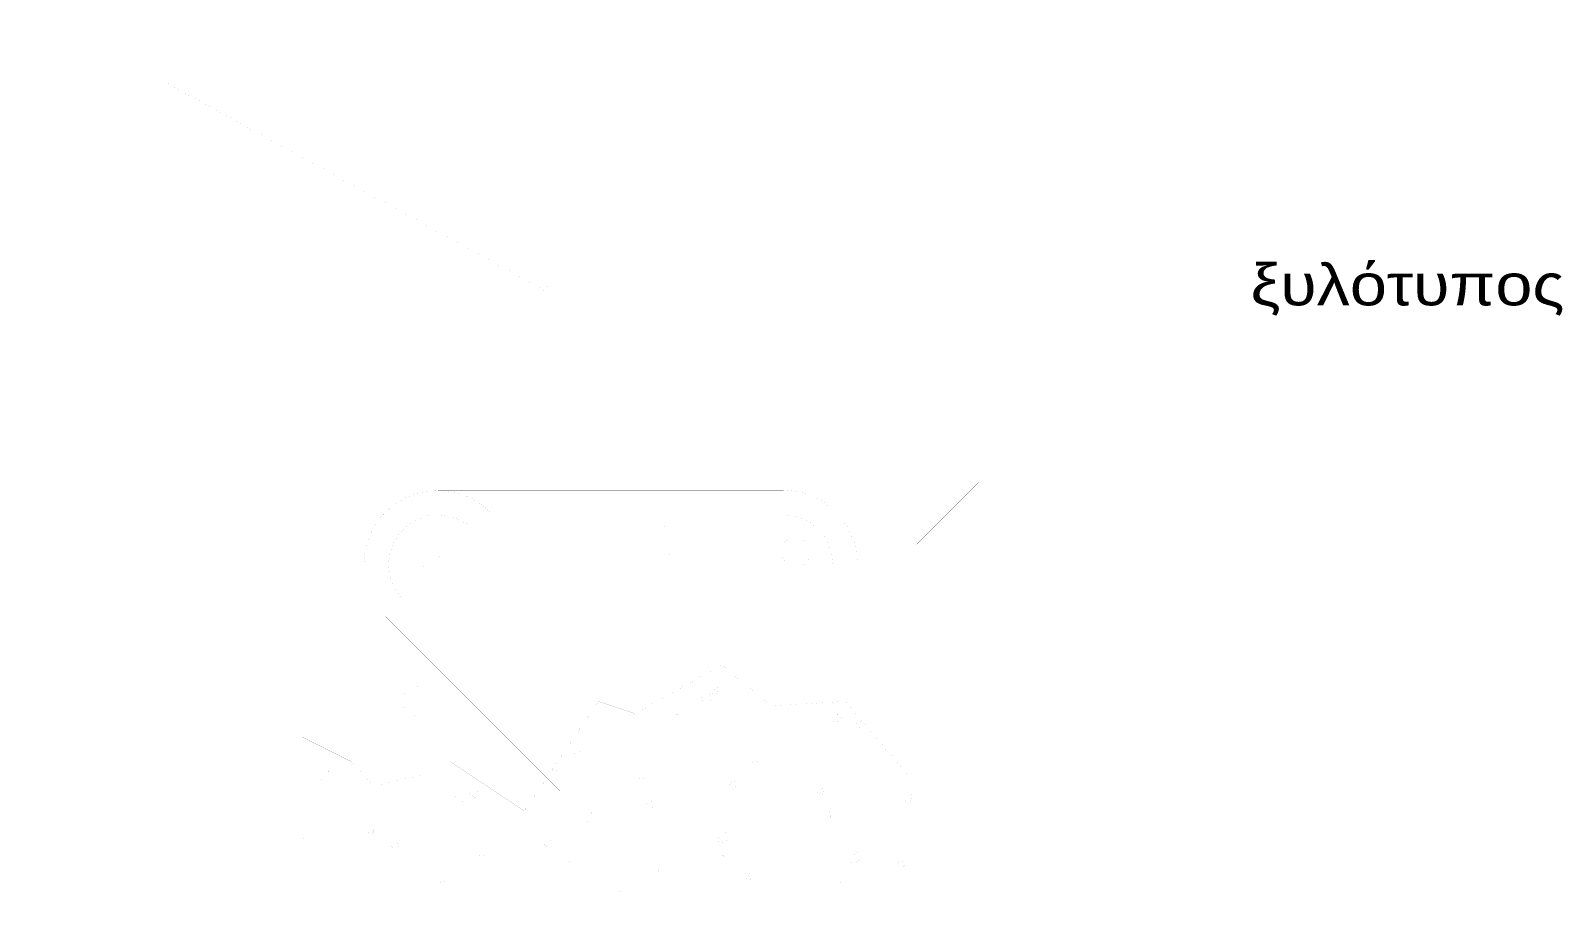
# Model space of a CAD drawing. Header units: millimetres. Extents: x -2171 to 1563, y -1758 to -1505.
# Drawn here: x 1349.475 to 1354.129, y -1601.996 to -1599.36 of the extents above; entities that cross this region are included whole.
import ezdxf

# ---------------------------------------------------------------- set-up
doc = ezdxf.new("R2010")
doc.units = ezdxf.units.MM
doc.layers.add('Tablet', color=7, linetype='Continuous', true_color=0x0180ff)
doc.styles.add('S2Arl419_b_1151_161', font='arial.ttf', dxfattribs={"width": 1.15091, "height": 0.041893})

msp = doc.modelspace()

# ---------------------------------------------------------------- linework, layer by layer
at = {"layer": 'Tablet', "color": 7}
for points in [[(1350.8247, -1600.756, 0.00006, 0.00006, 0), (1350.8247, -1599.5527, 0.00006, 0.00006, 0), (1350.8997, -1599.5527, 0.00006, 0.00006, 0), (1350.8997, -1599.4027, 0.00006, 0.00006, 0), (1350.8622, -1599.4027, 0.00006, 0.00006, 0), (1350.8622, -1599.2527, 0.00006, 0.00006, 0), (1350.9747, -1598.8027, 0.00006, 0.00006, 0), (1351.0497, -1598.8027, 0.00006, 0.00006, 0), (1351.1247, -1598.8027, 0.00006, 0.00006, 0), (1351.2372, -1599.2527, 0.00006, 0.00006, 0), (1351.2372, -1599.4027, 0.00006, 0.00006, 0), (1351.1997, -1599.4027, 0.00006, 0.00006, 0), (1351.1997, -1599.5527, 0.00006, 0.00006, 0), (1351.2747, -1599.5527, 0.00006, 0.00006, 0), (1351.2747, -1600.756, 0.00006, 0.00006, 0)], [(1350.8997, -1599.4027, 0.00006, 0.00006, 0), (1350.8997, -1599.2527, 0.00006, 0.00006, 0)], [(1351.1997, -1599.4027, 0.00006, 0.00006, 0), (1350.8997, -1599.4027, 0.00006, 0.00006, 0)], [(1350.913, -1599.5527, 0.00006, 0.00006, 0), (1350.913, -1599.4027, 0.00006, 0.00006, 0)], [(1350.9372, -1599.5527, 0.00006, 0.00006, 0), (1350.9372, -1599.4027, 0.00006, 0.00006, 0)], [(1350.9718, -1599.5527, 0.00006, 0.00006, 0), (1350.9718, -1599.4027, 0.00006, 0.00006, 0)], [(1351.0283, -1599.5527, 0.00006, 0.00006, 0), (1351.0283, -1599.4027, 0.00006, 0.00006, 0)], [(1351.1622, -1599.5527, 0.00006, 0.00006, 0), (1351.1622, -1599.4027, 0.00006, 0.00006, 0)], [(1351.1853, -1599.5527, 0.00006, 0.00006, 0), (1351.1853, -1599.4027, 0.00006, 0.00006, 0)], [(1350.8524, -1600.7527, 0.00006, 0.00006, 0), (1350.8524, -1599.5527, 0.00006, 0.00006, 0)], [(1350.8997, -1599.5527, 0.00006, 0.00006, 0), (1350.8997, -1600.7527, 0.00006, 0.00006, 0)], [(1351.1997, -1599.5527, 0.00006, 0.00006, 0), (1350.8997, -1599.5527, 0.00006, 0.00006, 0)], [(1351.2317, -1599.5527, 0.00006, 0.00006, 0), (1351.2317, -1600.7527, 0.00006, 0.00006, 0)], [(1350.5622, -1603.906, 0.00006, 0.00006, 0), (1350.5622, -1600.981, 0.00006, 0.00006, 0), (1350.5651, -1600.9517, 0.00006, 0.00006, 0), (1350.5736, -1600.9236, 0.00006, 0.00006, 0), (1350.5875, -1600.8977, 0.00006, 0.00006, 0), (1350.6061, -1600.8749, 0.00006, 0.00006, 0), (1350.6288, -1600.8563, 0.00006, 0.00006, 0), (1350.6548, -1600.8424, 0.00006, 0.00006, 0), (1350.6829, -1600.8339, 0.00006, 0.00006, 0), (1350.7122, -1600.831, 0.00006, 0.00006, 0), (1350.7414, -1600.8339, 0.00006, 0.00006, 0), (1350.7696, -1600.8424, 0.00006, 0.00006, 0), (1350.7955, -1600.8563, 0.00006, 0.00006, 0), (1350.8183, -1600.8749, 0.00006, 0.00006, 0), (1351.3486, -1601.4053, 0.00006, 0.00006, 0), (1351.4016, -1601.3522, 0.00006, 0.00006, 0), (1350.8713, -1600.8219, 0.00006, 0.00006, 0), (1350.84, -1600.7958, 0.00006, 0.00006, 0), (1350.8045, -1600.7758, 0.00006, 0.00006, 0), (1350.766, -1600.7625, 0.00006, 0.00006, 0), (1350.7258, -1600.7564, 0.00006, 0.00006, 0), (1350.6851, -1600.7576, 0.00006, 0.00006, 0), (1350.6452, -1600.7662, 0.00006, 0.00006, 0), (1350.6076, -1600.7818, 0.00006, 0.00006, 0), (1350.5734, -1600.8039, 0.00006, 0.00006, 0), (1350.5438, -1600.8318, 0.00006, 0.00006, 0), (1350.5196, -1600.8646, 0.00006, 0.00006, 0), (1350.5018, -1600.9012, 0.00006, 0.00006, 0), (1350.4909, -1600.9404, 0.00006, 0.00006, 0), (1350.4872, -1600.981, 0.00006, 0.00006, 0), (1350.4872, -1603.906, 0.00006, 0.00006, 0)], [(1351.9872, -1603.906, 0.00006, 0.00006, 0), (1351.9872, -1600.981, 0.00006, 0.00006, 0), (1351.9838, -1600.9419, 0.00006, 0.00006, 0), (1351.9736, -1600.904, 0.00006, 0.00006, 0), (1351.957, -1600.8685, 0.00006, 0.00006, 0), (1351.9345, -1600.8364, 0.00006, 0.00006, 0), (1351.9068, -1600.8086, 0.00006, 0.00006, 0), (1351.8747, -1600.7861, 0.00006, 0.00006, 0), (1351.8391, -1600.7696, 0.00006, 0.00006, 0), (1351.8013, -1600.7594, 0.00006, 0.00006, 0), (1351.7622, -1600.756, 0.00006, 0.00006, 0), (1350.7122, -1600.756, 0.00006, 0.00006, 0)], [(1350.8804, -1600.831, 0.00006, 0.00006, 0), (1351.7622, -1600.831, 0.00006, 0.00006, 0), (1351.7882, -1600.8333, 0.00006, 0.00006, 0), (1351.8135, -1600.84, 0.00006, 0.00006, 0), (1351.8372, -1600.8511, 0.00006, 0.00006, 0), (1351.8586, -1600.8661, 0.00006, 0.00006, 0), (1351.8771, -1600.8846, 0.00006, 0.00006, 0), (1351.8921, -1600.906, 0.00006, 0.00006, 0), (1351.9031, -1600.9297, 0.00006, 0.00006, 0), (1351.9099, -1600.9549, 0.00006, 0.00006, 0), (1351.9122, -1600.981, 0.00006, 0.00006, 0), (1351.9122, -1603.906, 0.00006, 0.00006, 0)], [(1350.8997, -1600.8503, 0.00006, 0.00006, 0), (1350.8997, -1600.831, 0.00006, 0.00006, 0)], [(1351.2317, -1600.831, 0.00006, 0.00006, 0), (1351.2317, -1601.1823, 0.00006, 0.00006, 0)], [(1350.8247, -1602.7177, 0.00006, 0.00006, 0), (1350.8247, -1601.4084, 0.00006, 0.00006, 0), (1351.0834, -1601.6672, 0.00006, 0.00006, 0), (1351.1364, -1601.6141, 0.00006, 0.00006, 0), (1350.8247, -1601.3024, 0.00006, 0.00006, 0), (1350.8247, -1600.8781, 0.00006, 0.00006, 0), (1351.2747, -1601.3281, 0.00006, 0.00006, 0), (1351.2747, -1602.7177, 0.00006, 0.00006, 0)], [(1350.8247, -1601.3056, 0.00006, 0.00006, 0), (1350.8247, -1600.8814, 0.00006, 0.00006, 0)], [(1350.8524, -1601.3334, 0.00006, 0.00006, 0), (1350.8524, -1600.9091, 0.00006, 0.00006, 0)], [(1350.5531, -1601.1401, 0.00006, 0.00006, 0), (1351.0834, -1601.6704, 0.00006, 0.00006, 0), (1351.1364, -1601.6174, 0.00006, 0.00006, 0), (1350.6061, -1601.0871, 0.00006, 0.00006, 0), (1350.5908, -1601.0692, 0.00006, 0.00006, 0), (1350.5785, -1601.0491, 0.00006, 0.00006, 0), (1350.5695, -1601.0273, 0.00006, 0.00006, 0), (1350.564, -1601.0045, 0.00006, 0.00006, 0), (1350.5622, -1600.981, 0.00006, 0.00006, 0), (1350.5622, -1601.1492, 0.00006, 0.00006, 0)], [(1350.8997, -1601.3774, 0.00006, 0.00006, 0), (1350.8997, -1600.9531, 0.00006, 0.00006, 0)], [(1351.2317, -1601.2851, 0.00006, 0.00006, 0), (1351.2317, -1602.6089, 0.00006, 0.00006, 0)], [(1351.0497, -1602.9, 0.00006, 0.00006, 0), (1351.0347, -1602.9, 0.00006, 0.00006, 0), (1351.003, -1602.8972, 0.00006, 0.00006, 0), (1350.9724, -1602.889, 0.00006, 0.00006, 0), (1350.9436, -1602.8756, 0.00006, 0.00006, 0), (1350.9175, -1602.8573, 0.00006, 0.00006, 0), (1350.8951, -1602.8349, 0.00006, 0.00006, 0), (1350.8769, -1602.8089, 0.00006, 0.00006, 0), (1350.8634, -1602.7801, 0.00006, 0.00006, 0), (1350.8552, -1602.7494, 0.00006, 0.00006, 0), (1350.8524, -1602.7177, 0.00006, 0.00006, 0), (1350.8524, -1601.4362, 0.00006, 0.00006, 0)], [(1351.0497, -1602.8527, 0.00006, 0.00006, 0), (1351.0347, -1602.8527, 0.00006, 0.00006, 0), (1351.0083, -1602.8501, 0.00006, 0.00006, 0), (1350.983, -1602.8425, 0.00006, 0.00006, 0), (1350.9597, -1602.83, 0.00006, 0.00006, 0), (1350.9392, -1602.8132, 0.00006, 0.00006, 0), (1350.9224, -1602.7927, 0.00006, 0.00006, 0), (1350.91, -1602.7694, 0.00006, 0.00006, 0), (1350.9023, -1602.7441, 0.00006, 0.00006, 0), (1350.8997, -1602.7177, 0.00006, 0.00006, 0), (1350.8997, -1601.4834, 0.00006, 0.00006, 0)]]:
    msp.add_lwpolyline(points, format="xyseb", dxfattribs=at)
at = {"layer": 'Tablet', "color": 86}
for points in [[(1351.0497, -1600.156, 0.000045, 0.000045, 0), (1349.8872, -1599.5185, 0.000045, 0.000045, 0), (1349.4747, -1599.5185, 0.000045, 0.000045, 0)], [(1352.2872, -1600.8685, 0.000045, 0.000045, 0), (1352.7372, -1600.1185, 0.000045, 0.000045, 0), (1353.1122, -1600.1185, 0.000045, 0.000045, 0)]]:
    msp.add_lwpolyline(points, format="xyseb", dxfattribs=at)
for points in [[(1351.0309, -1600.156, 0.00000375, 0.00000375, 0), (1351.0313, -1600.1523, 0.00000375, 0.00000375, 0), (1351.0324, -1600.1488, 0.00000375, 0.00000375, 0), (1351.0393, -1600.1404, 0.00000375, 0.00000375, 0), (1351.0425, -1600.1387, 0.00000375, 0.00000375, 0), (1351.046, -1600.1376, 0.00000375, 0.00000375, 0), (1351.0497, -1600.1372, 0.00000375, 0.00000375, 0), (1351.0533, -1600.1376, 0.00000375, 0.00000375, 0), (1351.0569, -1600.1387, 0.00000375, 0.00000375, 0), (1351.0653, -1600.1456, 0.00000375, 0.00000375, 0), (1351.067, -1600.1488, 0.00000375, 0.00000375, 0), (1351.0681, -1600.1523, 0.00000375, 0.00000375, 0), (1351.0684, -1600.156, 0.00000375, 0.00000375, 0), (1351.0681, -1600.1596, 0.00000375, 0.00000375, 0), (1351.067, -1600.1632, 0.00000375, 0.00000375, 0), (1351.0601, -1600.1716, 0.00000375, 0.00000375, 0), (1351.0569, -1600.1733, 0.00000375, 0.00000375, 0), (1351.0533, -1600.1744, 0.00000375, 0.00000375, 0), (1351.0497, -1600.1747, 0.00000375, 0.00000375, 0), (1351.046, -1600.1744, 0.00000375, 0.00000375, 0), (1351.0425, -1600.1733, 0.00000375, 0.00000375, 0), (1351.0341, -1600.1664, 0.00000375, 0.00000375, 0), (1351.0324, -1600.1632, 0.00000375, 0.00000375, 0), (1351.0313, -1600.1596, 0.00000375, 0.00000375, 0), (1351.0309, -1600.156, 0.00000375, 0.00000375, 0)], [(1352.2684, -1600.8685, 0.00000375, 0.00000375, 0), (1352.2688, -1600.8648, 0.00000375, 0.00000375, 0), (1352.2699, -1600.8613, 0.00000375, 0.00000375, 0), (1352.2768, -1600.8529, 0.00000375, 0.00000375, 0), (1352.28, -1600.8512, 0.00000375, 0.00000375, 0), (1352.2835, -1600.8501, 0.00000375, 0.00000375, 0), (1352.2872, -1600.8497, 0.00000375, 0.00000375, 0), (1352.2908, -1600.8501, 0.00000375, 0.00000375, 0), (1352.2944, -1600.8512, 0.00000375, 0.00000375, 0), (1352.3028, -1600.8581, 0.00000375, 0.00000375, 0), (1352.3045, -1600.8613, 0.00000375, 0.00000375, 0), (1352.3056, -1600.8648, 0.00000375, 0.00000375, 0), (1352.3059, -1600.8685, 0.00000375, 0.00000375, 0), (1352.3056, -1600.8721, 0.00000375, 0.00000375, 0), (1352.3045, -1600.8757, 0.00000375, 0.00000375, 0), (1352.2976, -1600.8841, 0.00000375, 0.00000375, 0), (1352.2944, -1600.8858, 0.00000375, 0.00000375, 0), (1352.2908, -1600.8869, 0.00000375, 0.00000375, 0), (1352.2872, -1600.8872, 0.00000375, 0.00000375, 0), (1352.2835, -1600.8869, 0.00000375, 0.00000375, 0), (1352.28, -1600.8858, 0.00000375, 0.00000375, 0), (1352.2716, -1600.8789, 0.00000375, 0.00000375, 0), (1352.2699, -1600.8757, 0.00000375, 0.00000375, 0), (1352.2688, -1600.8721, 0.00000375, 0.00000375, 0), (1352.2684, -1600.8685, 0.00000375, 0.00000375, 0)]]:
    msp.add_lwpolyline(points, format="xyseb", close=True, dxfattribs=at)
at = {"layer": 'Tablet', "color": 9}
for points in [[(1350.1323, -1600.5685, 0.000045, 0.000045, 0), (1350.1047, -1600.5961, 0.000045, 0.000045, 0)], [(1350.2649, -1600.5685, 0.000045, 0.000045, 0), (1350.1047, -1600.7287, 0.000045, 0.000045, 0)], [(1352.2536, -1600.5685, 0.000045, 0.000045, 0), (1352.1672, -1600.6549, 0.000045, 0.000045, 0)], [(1352.3547, -1600.6, 0.000045, 0.000045, 0), (1352.1672, -1600.7875, 0.000045, 0.000045, 0)], [(1350.2922, -1600.6737, 0.000045, 0.000045, 0), (1350.1047, -1600.8612, 0.000045, 0.000045, 0)], [(1352.3547, -1600.7326, 0.000045, 0.000045, 0), (1352.1672, -1600.9201, 0.000045, 0.000045, 0)], [(1350.2922, -1600.8063, 0.000045, 0.000045, 0), (1350.1047, -1600.9938, 0.000045, 0.000045, 0)], [(1352.3547, -1600.8652, 0.000045, 0.000045, 0), (1352.1672, -1601.0527, 0.000045, 0.000045, 0)], [(1350.2922, -1600.9389, 0.000045, 0.000045, 0), (1350.1047, -1601.1264, 0.000045, 0.000045, 0)], [(1352.3547, -1600.9977, 0.000045, 0.000045, 0), (1352.1672, -1601.1852, 0.000045, 0.000045, 0)], [(1350.2922, -1601.0715, 0.000045, 0.000045, 0), (1350.1047, -1601.259, 0.000045, 0.000045, 0)], [(1352.3547, -1601.1303, 0.000045, 0.000045, 0), (1352.1672, -1601.3178, 0.000045, 0.000045, 0)], [(1350.2922, -1601.2041, 0.000045, 0.000045, 0), (1350.1047, -1601.3916, 0.000045, 0.000045, 0)], [(1352.3547, -1601.2629, 0.000045, 0.000045, 0), (1352.1672, -1601.4504, 0.000045, 0.000045, 0)], [(1350.2922, -1601.3367, 0.000045, 0.000045, 0), (1350.1047, -1601.5242, 0.000045, 0.000045, 0)], [(1352.3547, -1601.3955, 0.000045, 0.000045, 0), (1352.1672, -1601.583, 0.000045, 0.000045, 0)], [(1350.2922, -1601.4692, 0.000045, 0.000045, 0), (1350.1047, -1601.6567, 0.000045, 0.000045, 0)], [(1352.3547, -1601.5281, 0.000045, 0.000045, 0), (1352.1672, -1601.7156, 0.000045, 0.000045, 0)], [(1350.2922, -1601.6018, 0.000045, 0.000045, 0), (1350.1047, -1601.7893, 0.000045, 0.000045, 0)], [(1352.3547, -1601.6606, 0.000045, 0.000045, 0), (1352.1672, -1601.8481, 0.000045, 0.000045, 0)], [(1350.2922, -1601.7344, 0.000045, 0.000045, 0), (1350.1047, -1601.9219, 0.000045, 0.000045, 0)], [(1352.3547, -1601.7932, 0.000045, 0.000045, 0), (1352.1672, -1601.9807, 0.000045, 0.000045, 0)], [(1350.2922, -1601.867, 0.000045, 0.000045, 0), (1350.1047, -1602.0545, 0.000045, 0.000045, 0)], [(1352.3547, -1601.9258, 0.000045, 0.000045, 0), (1352.1672, -1602.1133, 0.000045, 0.000045, 0)]]:
    msp.add_lwpolyline(points, format="xyseb", dxfattribs=at)
at = {"layer": 'Tablet', "color": 1}
for points in [[(1350.1122, -1604.3185, 0.00006, 0.00006, 0), (1350.1122, -1600.5685, 0.00006, 0.00006, 0), (1350.2997, -1600.5685, 0.00006, 0.00006, 0), (1350.2997, -1604.3185, 0.00006, 0.00006, 0)], [(1352.1747, -1604.3185, 0.00006, 0.00006, 0), (1352.1747, -1600.5685, 0.00006, 0.00006, 0), (1352.3622, -1600.5685, 0.00006, 0.00006, 0), (1352.3622, -1604.3185, 0.00006, 0.00006, 0)]]:
    msp.add_lwpolyline(points, format="xyseb", close=True, dxfattribs=at)
for points in [[(1350.8247, -1600.5685, 0.00006, 0.00006, 0), (1350.2997, -1600.5685, 0.00006, 0.00006, 0)], [(1352.1747, -1600.5685, 0.00006, 0.00006, 0), (1351.2747, -1600.5685, 0.00006, 0.00006, 0)]]:
    msp.add_lwpolyline(points, format="xyseb", dxfattribs=at)
at = {"layer": 'Tablet', "color": 7}
for points in [[(1350.8804, -1600.8277, 0.00006, 0.00006, 0), (1351.2747, -1600.8277, 0.00006, 0.00006, 0), (1351.2747, -1601.222, 0.00006, 0.00006, 0)], [(1350.6297, -1600.9435, 0.000009, 0.000009, 0), (1350.6305, -1600.9347, 0.000009, 0.000009, 0), (1350.6331, -1600.9263, 0.000009, 0.000009, 0), (1350.6373, -1600.9185, 0.000009, 0.000009, 0), (1350.6429, -1600.9117, 0.000009, 0.000009, 0), (1350.6497, -1600.9061, 0.000009, 0.000009, 0), (1350.6575, -1600.9019, 0.000009, 0.000009, 0), (1350.6659, -1600.8994, 0.000009, 0.000009, 0), (1350.6747, -1600.8985, 0.000009, 0.000009, 0), (1350.6835, -1600.8994, 0.000009, 0.000009, 0), (1350.6919, -1600.9019, 0.000009, 0.000009, 0), (1350.6997, -1600.9061, 0.000009, 0.000009, 0), (1350.7065, -1600.9117, 0.000009, 0.000009, 0), (1350.7121, -1600.9185, 0.000009, 0.000009, 0), (1350.7163, -1600.9263, 0.000009, 0.000009, 0), (1350.7188, -1600.9347, 0.000009, 0.000009, 0), (1350.7197, -1600.9435, 0.000009, 0.000009, 0), (1350.7188, -1600.9523, 0.000009, 0.000009, 0), (1350.7163, -1600.9607, 0.000009, 0.000009, 0), (1350.7121, -1600.9685, 0.000009, 0.000009, 0), (1350.7065, -1600.9753, 0.000009, 0.000009, 0), (1350.6997, -1600.9809, 0.000009, 0.000009, 0), (1350.6919, -1600.9851, 0.000009, 0.000009, 0), (1350.6835, -1600.9876, 0.000009, 0.000009, 0), (1350.6747, -1600.9885, 0.000009, 0.000009, 0), (1350.6659, -1600.9876, 0.000009, 0.000009, 0), (1350.6575, -1600.9851, 0.000009, 0.000009, 0), (1350.6497, -1600.9809, 0.000009, 0.000009, 0), (1350.6429, -1600.9753, 0.000009, 0.000009, 0), (1350.6373, -1600.9685, 0.000009, 0.000009, 0), (1350.6331, -1600.9607, 0.000009, 0.000009, 0), (1350.6305, -1600.9523, 0.000009, 0.000009, 0), (1350.6297, -1600.9435, 0.000009, 0.000009, 0)], [(1351.374, -1600.9078, 0.000009, 0.000009, 0), (1351.3748, -1600.8991, 0.000009, 0.000009, 0), (1351.3774, -1600.8906, 0.000009, 0.000009, 0), (1351.3816, -1600.8828, 0.000009, 0.000009, 0), (1351.3872, -1600.876, 0.000009, 0.000009, 0), (1351.394, -1600.8704, 0.000009, 0.000009, 0), (1351.4018, -1600.8663, 0.000009, 0.000009, 0), (1351.4102, -1600.8637, 0.000009, 0.000009, 0), (1351.419, -1600.8628, 0.000009, 0.000009, 0), (1351.4278, -1600.8637, 0.000009, 0.000009, 0), (1351.4362, -1600.8663, 0.000009, 0.000009, 0), (1351.444, -1600.8704, 0.000009, 0.000009, 0), (1351.4508, -1600.876, 0.000009, 0.000009, 0), (1351.4564, -1600.8828, 0.000009, 0.000009, 0), (1351.4606, -1600.8906, 0.000009, 0.000009, 0), (1351.4631, -1600.8991, 0.000009, 0.000009, 0), (1351.464, -1600.9078, 0.000009, 0.000009, 0), (1351.4631, -1600.9166, 0.000009, 0.000009, 0), (1351.4606, -1600.9251, 0.000009, 0.000009, 0), (1351.4564, -1600.9328, 0.000009, 0.000009, 0), (1351.4508, -1600.9397, 0.000009, 0.000009, 0), (1351.444, -1600.9453, 0.000009, 0.000009, 0), (1351.4362, -1600.9494, 0.000009, 0.000009, 0), (1351.4278, -1600.952, 0.000009, 0.000009, 0), (1351.419, -1600.9528, 0.000009, 0.000009, 0), (1351.4102, -1600.952, 0.000009, 0.000009, 0), (1351.4018, -1600.9494, 0.000009, 0.000009, 0), (1351.394, -1600.9453, 0.000009, 0.000009, 0), (1351.3872, -1600.9397, 0.000009, 0.000009, 0), (1351.3816, -1600.9328, 0.000009, 0.000009, 0), (1351.3774, -1600.9251, 0.000009, 0.000009, 0), (1351.3748, -1600.9166, 0.000009, 0.000009, 0), (1351.374, -1600.9078, 0.000009, 0.000009, 0)], [(1351.7547, -1600.9435, 0.000009, 0.000009, 0), (1351.7555, -1600.9347, 0.000009, 0.000009, 0), (1351.7581, -1600.9263, 0.000009, 0.000009, 0), (1351.7623, -1600.9185, 0.000009, 0.000009, 0), (1351.7679, -1600.9117, 0.000009, 0.000009, 0), (1351.7747, -1600.9061, 0.000009, 0.000009, 0), (1351.7825, -1600.9019, 0.000009, 0.000009, 0), (1351.7909, -1600.8994, 0.000009, 0.000009, 0), (1351.7997, -1600.8985, 0.000009, 0.000009, 0), (1351.8085, -1600.8994, 0.000009, 0.000009, 0), (1351.8169, -1600.9019, 0.000009, 0.000009, 0), (1351.8247, -1600.9061, 0.000009, 0.000009, 0), (1351.8315, -1600.9117, 0.000009, 0.000009, 0), (1351.8371, -1600.9185, 0.000009, 0.000009, 0), (1351.8413, -1600.9263, 0.000009, 0.000009, 0), (1351.8438, -1600.9347, 0.000009, 0.000009, 0), (1351.8447, -1600.9435, 0.000009, 0.000009, 0), (1351.8438, -1600.9523, 0.000009, 0.000009, 0), (1351.8413, -1600.9607, 0.000009, 0.000009, 0), (1351.8371, -1600.9685, 0.000009, 0.000009, 0), (1351.8315, -1600.9753, 0.000009, 0.000009, 0), (1351.8247, -1600.9809, 0.000009, 0.000009, 0), (1351.8169, -1600.9851, 0.000009, 0.000009, 0), (1351.8085, -1600.9876, 0.000009, 0.000009, 0), (1351.7997, -1600.9885, 0.000009, 0.000009, 0), (1351.7909, -1600.9876, 0.000009, 0.000009, 0), (1351.7825, -1600.9851, 0.000009, 0.000009, 0), (1351.7747, -1600.9809, 0.000009, 0.000009, 0), (1351.7679, -1600.9753, 0.000009, 0.000009, 0), (1351.7623, -1600.9685, 0.000009, 0.000009, 0), (1351.7581, -1600.9607, 0.000009, 0.000009, 0), (1351.7555, -1600.9523, 0.000009, 0.000009, 0), (1351.7547, -1600.9435, 0.000009, 0.000009, 0)], [(1350.6047, -1601.3975, 0.000009, 0.000009, 0), (1350.6056, -1601.3888, 0.000009, 0.000009, 0), (1350.6082, -1601.3803, 0.000009, 0.000009, 0), (1350.6123, -1601.3725, 0.000009, 0.000009, 0), (1350.6179, -1601.3657, 0.000009, 0.000009, 0), (1350.6247, -1601.3601, 0.000009, 0.000009, 0), (1350.6325, -1601.356, 0.000009, 0.000009, 0), (1350.641, -1601.3534, 0.000009, 0.000009, 0), (1350.6497, -1601.3525, 0.000009, 0.000009, 0), (1350.6585, -1601.3534, 0.000009, 0.000009, 0), (1350.667, -1601.356, 0.000009, 0.000009, 0), (1350.6747, -1601.3601, 0.000009, 0.000009, 0), (1350.6816, -1601.3657, 0.000009, 0.000009, 0), (1350.6872, -1601.3725, 0.000009, 0.000009, 0), (1350.6913, -1601.3803, 0.000009, 0.000009, 0), (1350.6939, -1601.3888, 0.000009, 0.000009, 0), (1350.6947, -1601.3975, 0.000009, 0.000009, 0), (1350.6939, -1601.4063, 0.000009, 0.000009, 0), (1350.6913, -1601.4148, 0.000009, 0.000009, 0), (1350.6872, -1601.4225, 0.000009, 0.000009, 0), (1350.6816, -1601.4294, 0.000009, 0.000009, 0), (1350.6747, -1601.435, 0.000009, 0.000009, 0), (1350.667, -1601.4391, 0.000009, 0.000009, 0), (1350.6585, -1601.4417, 0.000009, 0.000009, 0), (1350.6497, -1601.4425, 0.000009, 0.000009, 0), (1350.641, -1601.4417, 0.000009, 0.000009, 0), (1350.6325, -1601.4391, 0.000009, 0.000009, 0), (1350.6247, -1601.435, 0.000009, 0.000009, 0), (1350.6179, -1601.4294, 0.000009, 0.000009, 0), (1350.6123, -1601.4225, 0.000009, 0.000009, 0), (1350.6082, -1601.4148, 0.000009, 0.000009, 0), (1350.6056, -1601.4063, 0.000009, 0.000009, 0), (1350.6047, -1601.3975, 0.000009, 0.000009, 0)], [(1351.7769, -1601.3975, 0.000009, 0.000009, 0), (1351.7777, -1601.3888, 0.000009, 0.000009, 0), (1351.7803, -1601.3803, 0.000009, 0.000009, 0), (1351.7844, -1601.3725, 0.000009, 0.000009, 0), (1351.79, -1601.3657, 0.000009, 0.000009, 0), (1351.7969, -1601.3601, 0.000009, 0.000009, 0), (1351.8046, -1601.356, 0.000009, 0.000009, 0), (1351.8131, -1601.3534, 0.000009, 0.000009, 0), (1351.8219, -1601.3525, 0.000009, 0.000009, 0), (1351.8306, -1601.3534, 0.000009, 0.000009, 0), (1351.8391, -1601.356, 0.000009, 0.000009, 0), (1351.8469, -1601.3601, 0.000009, 0.000009, 0), (1351.8537, -1601.3657, 0.000009, 0.000009, 0), (1351.8593, -1601.3725, 0.000009, 0.000009, 0), (1351.8634, -1601.3803, 0.000009, 0.000009, 0), (1351.866, -1601.3888, 0.000009, 0.000009, 0), (1351.8669, -1601.3975, 0.000009, 0.000009, 0), (1351.866, -1601.4063, 0.000009, 0.000009, 0), (1351.8634, -1601.4148, 0.000009, 0.000009, 0), (1351.8593, -1601.4225, 0.000009, 0.000009, 0), (1351.8537, -1601.4294, 0.000009, 0.000009, 0), (1351.8469, -1601.435, 0.000009, 0.000009, 0), (1351.8391, -1601.4391, 0.000009, 0.000009, 0), (1351.8306, -1601.4417, 0.000009, 0.000009, 0), (1351.8219, -1601.4425, 0.000009, 0.000009, 0), (1351.8131, -1601.4417, 0.000009, 0.000009, 0), (1351.8046, -1601.4391, 0.000009, 0.000009, 0), (1351.7969, -1601.435, 0.000009, 0.000009, 0), (1351.79, -1601.4294, 0.000009, 0.000009, 0), (1351.7844, -1601.4225, 0.000009, 0.000009, 0), (1351.7803, -1601.4148, 0.000009, 0.000009, 0), (1351.7777, -1601.4063, 0.000009, 0.000009, 0), (1351.7769, -1601.3975, 0.000009, 0.000009, 0)]]:
    msp.add_lwpolyline(points, format="xyseb", close=True, dxfattribs=at)
at = {"layer": 'Tablet', "color": 8}
msp.add_lwpolyline([(1352.1747, -1604.3185, 0.000045, 0.000045, 0), (1352.1747, -1601.581, 0.000045, 0.000045, 0), (1352.1372, -1601.6185, 0.000045, 0.000045, 0), (1351.9497, -1601.3977, 0.000045, 0.000045, 0), (1351.7247, -1601.4121, 0.000045, 0.000045, 0), (1351.5747, -1601.2865, 0.000045, 0.000045, 0), (1351.3122, -1601.4352, 0.000045, 0.000045, 0), (1351.1997, -1601.3977, 0.000045, 0.000045, 0), (1350.9747, -1601.731, 0.000045, 0.000045, 0), (1350.7497, -1601.581, 0.000045, 0.000045, 0), (1350.6747, -1601.6185, 0.000045, 0.000045, 0), (1350.5181, -1601.656, 0.000045, 0.000045, 0), (1350.4497, -1601.581, 0.000045, 0.000045, 0), (1350.3747, -1601.5435, 0.000045, 0.000045, 0), (1350.2997, -1601.506, 0.000045, 0.000045, 0), (1350.2997, -1604.3185, 0.000045, 0.000045, 0)], format="xyseb", close=True, dxfattribs=at)
for points in [[(1351.5357, -1601.3644, 0.000045, 0.000045, 0), (1351.5065, -1601.3948, 0.000045, 0.000045, 0)], [(1351.5357, -1601.3644, 0.000045, 0.000045, 0), (1351.5399, -1601.4, 0.000045, 0.000045, 0)], [(1351.5597, -1601.3509, 0.000045, 0.000045, 0), (1351.5416, -1601.3724, 0.000045, 0.000045, 0)], [(1351.5597, -1601.3509, 0.000045, 0.000045, 0), (1351.564, -1601.3744, 0.000045, 0.000045, 0)], [(1351.5399, -1601.4, 0.000045, 0.000045, 0), (1351.5065, -1601.3948, 0.000045, 0.000045, 0)], [(1351.564, -1601.3744, 0.000045, 0.000045, 0), (1351.5416, -1601.3724, 0.000045, 0.000045, 0)], [(1351.4633, -1601.4265, 0.000045, 0.000045, 0), (1351.437, -1601.4366, 0.000045, 0.000045, 0)], [(1351.4557, -1601.4492, 0.000045, 0.000045, 0), (1351.437, -1601.4366, 0.000045, 0.000045, 0)], [(1351.4633, -1601.4265, 0.000045, 0.000045, 0), (1351.4557, -1601.4492, 0.000045, 0.000045, 0)], [(1351.936, -1601.4264, 0.000045, 0.000045, 0), (1351.9067, -1601.4569, 0.000045, 0.000045, 0)], [(1351.9401, -1601.4621, 0.000045, 0.000045, 0), (1351.9067, -1601.4569, 0.000045, 0.000045, 0)], [(1351.936, -1601.4265, 0.000045, 0.000045, 0), (1351.9401, -1601.4621, 0.000045, 0.000045, 0)], [(1352.0003, -1601.4573, 0.000045, 0.000045, 0), (1351.976, -1601.4666, 0.000045, 0.000045, 0)], [(1352.0015, -1601.4587, 0.000045, 0.000045, 0), (1351.9946, -1601.4792, 0.000045, 0.000045, 0)], [(1351.9946, -1601.4792, 0.000045, 0.000045, 0), (1351.976, -1601.4666, 0.000045, 0.000045, 0)], [(1351.1482, -1601.5474, 0.000045, 0.000045, 0), (1351.1219, -1601.5575, 0.000045, 0.000045, 0)], [(1351.1482, -1601.5475, 0.000045, 0.000045, 0), (1351.1406, -1601.5701, 0.000045, 0.000045, 0)], [(1351.0738, -1601.5859, 0.000045, 0.000045, 0), (1351.0679, -1601.5929, 0.000045, 0.000045, 0)], [(1351.0738, -1601.5859, 0.000045, 0.000045, 0), (1351.0781, -1601.6094, 0.000045, 0.000045, 0)], [(1351.1406, -1601.5701, 0.000045, 0.000045, 0), (1351.1219, -1601.5575, 0.000045, 0.000045, 0)], [(1351.6871, -1601.5775, 0.000045, 0.000045, 0), (1351.6609, -1601.5876, 0.000045, 0.000045, 0)], [(1351.6795, -1601.6001, 0.000045, 0.000045, 0), (1351.6609, -1601.5876, 0.000045, 0.000045, 0)], [(1351.6871, -1601.5775, 0.000045, 0.000045, 0), (1351.6795, -1601.6001, 0.000045, 0.000045, 0)], [(1350.3848, -1601.6055, 0.000045, 0.000045, 0), (1350.3556, -1601.636, 0.000045, 0.000045, 0)], [(1350.389, -1601.6411, 0.000045, 0.000045, 0), (1350.3556, -1601.636, 0.000045, 0.000045, 0)], [(1350.3848, -1601.6055, 0.000045, 0.000045, 0), (1350.389, -1601.6412, 0.000045, 0.000045, 0)], [(1351.0781, -1601.6094, 0.000045, 0.000045, 0), (1351.058, -1601.6076, 0.000045, 0.000045, 0)], [(1351.3428, -1601.6094, 0.000045, 0.000045, 0), (1351.3247, -1601.631, 0.000045, 0.000045, 0)], [(1351.3471, -1601.6329, 0.000045, 0.000045, 0), (1351.3247, -1601.631, 0.000045, 0.000045, 0)], [(1351.3428, -1601.6095, 0.000045, 0.000045, 0), (1351.3471, -1601.633, 0.000045, 0.000045, 0)], [(1351.6117, -1601.633, 0.000045, 0.000045, 0), (1351.5937, -1601.6545, 0.000045, 0.000045, 0)], [(1351.6117, -1601.633, 0.000045, 0.000045, 0), (1351.6161, -1601.6565, 0.000045, 0.000045, 0)], [(1350.785, -1601.6676, 0.000045, 0.000045, 0), (1350.7558, -1601.698, 0.000045, 0.000045, 0)], [(1350.785, -1601.6676, 0.000045, 0.000045, 0), (1350.7892, -1601.7032, 0.000045, 0.000045, 0)], [(1350.8331, -1601.6684, 0.000045, 0.000045, 0), (1350.8069, -1601.6785, 0.000045, 0.000045, 0)], [(1350.8255, -1601.691, 0.000045, 0.000045, 0), (1350.8069, -1601.6785, 0.000045, 0.000045, 0)], [(1350.8331, -1601.6684, 0.000045, 0.000045, 0), (1350.8255, -1601.6911, 0.000045, 0.000045, 0)], [(1351.6161, -1601.6565, 0.000045, 0.000045, 0), (1351.5937, -1601.6545, 0.000045, 0.000045, 0)], [(1351.8807, -1601.6565, 0.000045, 0.000045, 0), (1351.8626, -1601.678, 0.000045, 0.000045, 0)], [(1351.885, -1601.68, 0.000045, 0.000045, 0), (1351.8626, -1601.678, 0.000045, 0.000045, 0)], [(1351.8807, -1601.6565, 0.000045, 0.000045, 0), (1351.885, -1601.68, 0.000045, 0.000045, 0)], [(1352.1497, -1601.68, 0.000045, 0.000045, 0), (1352.1316, -1601.7016, 0.000045, 0.000045, 0)], [(1352.1497, -1601.6801, 0.000045, 0.000045, 0), (1352.154, -1601.7036, 0.000045, 0.000045, 0)], [(1350.7892, -1601.7032, 0.000045, 0.000045, 0), (1350.7558, -1601.698, 0.000045, 0.000045, 0)], [(1351.1852, -1601.7297, 0.000045, 0.000045, 0), (1351.156, -1601.7601, 0.000045, 0.000045, 0)], [(1351.1852, -1601.7297, 0.000045, 0.000045, 0), (1351.1894, -1601.7653, 0.000045, 0.000045, 0)], [(1351.372, -1601.6984, 0.000045, 0.000045, 0), (1351.3458, -1601.7085, 0.000045, 0.000045, 0)], [(1351.3644, -1601.7211, 0.000045, 0.000045, 0), (1351.3458, -1601.7085, 0.000045, 0.000045, 0)], [(1351.372, -1601.6984, 0.000045, 0.000045, 0), (1351.3644, -1601.7211, 0.000045, 0.000045, 0)], [(1351.911, -1601.7285, 0.000045, 0.000045, 0), (1351.8847, -1601.7385, 0.000045, 0.000045, 0)], [(1351.911, -1601.7285, 0.000045, 0.000045, 0), (1351.9034, -1601.7511, 0.000045, 0.000045, 0)], [(1352.154, -1601.7035, 0.000045, 0.000045, 0), (1352.1316, -1601.7016, 0.000045, 0.000045, 0)], [(1351.1894, -1601.7653, 0.000045, 0.000045, 0), (1351.156, -1601.7601, 0.000045, 0.000045, 0)], [(1351.9034, -1601.7511, 0.000045, 0.000045, 0), (1351.8847, -1601.7385, 0.000045, 0.000045, 0)], [(1350.3189, -1601.7974, 0.000045, 0.000045, 0), (1350.3008, -1601.8189, 0.000045, 0.000045, 0)], [(1350.3232, -1601.8209, 0.000045, 0.000045, 0), (1350.3008, -1601.8189, 0.000045, 0.000045, 0)], [(1350.3189, -1601.7974, 0.000045, 0.000045, 0), (1350.3232, -1601.8209, 0.000045, 0.000045, 0)], [(1350.518, -1601.7893, 0.000045, 0.000045, 0), (1350.4918, -1601.7994, 0.000045, 0.000045, 0)], [(1350.5104, -1601.812, 0.000045, 0.000045, 0), (1350.4918, -1601.7994, 0.000045, 0.000045, 0)], [(1350.518, -1601.7894, 0.000045, 0.000045, 0), (1350.5104, -1601.812, 0.000045, 0.000045, 0)], [(1350.5879, -1601.8209, 0.000045, 0.000045, 0), (1350.5698, -1601.8425, 0.000045, 0.000045, 0)], [(1350.5879, -1601.8209, 0.000045, 0.000045, 0), (1350.5922, -1601.8444, 0.000045, 0.000045, 0)], [(1351.057, -1601.8194, 0.000045, 0.000045, 0), (1351.0307, -1601.8294, 0.000045, 0.000045, 0)], [(1351.0494, -1601.842, 0.000045, 0.000045, 0), (1351.0307, -1601.8294, 0.000045, 0.000045, 0)], [(1351.057, -1601.8194, 0.000045, 0.000045, 0), (1351.0494, -1601.842, 0.000045, 0.000045, 0)], [(1351.5855, -1601.7917, 0.000045, 0.000045, 0), (1351.5562, -1601.8222, 0.000045, 0.000045, 0)], [(1351.5896, -1601.8274, 0.000045, 0.000045, 0), (1351.5562, -1601.8222, 0.000045, 0.000045, 0)], [(1351.5855, -1601.7918, 0.000045, 0.000045, 0), (1351.5896, -1601.8274, 0.000045, 0.000045, 0)], [(1350.5922, -1601.8444, 0.000045, 0.000045, 0), (1350.5698, -1601.8425, 0.000045, 0.000045, 0)], [(1350.8568, -1601.8444, 0.000045, 0.000045, 0), (1350.8388, -1601.866, 0.000045, 0.000045, 0)], [(1350.8612, -1601.868, 0.000045, 0.000045, 0), (1350.8388, -1601.866, 0.000045, 0.000045, 0)], [(1350.8568, -1601.8445, 0.000045, 0.000045, 0), (1350.8612, -1601.868, 0.000045, 0.000045, 0)], [(1351.1258, -1601.868, 0.000045, 0.000045, 0), (1351.1077, -1601.8895, 0.000045, 0.000045, 0)], [(1351.1258, -1601.868, 0.000045, 0.000045, 0), (1351.1302, -1601.8915, 0.000045, 0.000045, 0)], [(1351.5959, -1601.8494, 0.000045, 0.000045, 0), (1351.5696, -1601.8595, 0.000045, 0.000045, 0)], [(1351.5883, -1601.8721, 0.000045, 0.000045, 0), (1351.5696, -1601.8595, 0.000045, 0.000045, 0)], [(1351.5959, -1601.8494, 0.000045, 0.000045, 0), (1351.5883, -1601.8721, 0.000045, 0.000045, 0)], [(1351.9857, -1601.8538, 0.000045, 0.000045, 0), (1351.9565, -1601.8843, 0.000045, 0.000045, 0)], [(1351.9857, -1601.8538, 0.000045, 0.000045, 0), (1351.9898, -1601.8894, 0.000045, 0.000045, 0)], [(1351.1302, -1601.8915, 0.000045, 0.000045, 0), (1351.1077, -1601.8895, 0.000045, 0.000045, 0)], [(1351.3948, -1601.8915, 0.000045, 0.000045, 0), (1351.3767, -1601.9131, 0.000045, 0.000045, 0)], [(1351.3991, -1601.915, 0.000045, 0.000045, 0), (1351.3767, -1601.9131, 0.000045, 0.000045, 0)], [(1351.3948, -1601.8915, 0.000045, 0.000045, 0), (1351.3991, -1601.915, 0.000045, 0.000045, 0)], [(1351.6638, -1601.915, 0.000045, 0.000045, 0), (1351.6457, -1601.9366, 0.000045, 0.000045, 0)], [(1351.6638, -1601.9151, 0.000045, 0.000045, 0), (1351.6681, -1601.9386, 0.000045, 0.000045, 0)], [(1351.9898, -1601.8894, 0.000045, 0.000045, 0), (1351.9565, -1601.8843, 0.000045, 0.000045, 0)], [(1352.1348, -1601.8794, 0.000045, 0.000045, 0), (1352.1085, -1601.8895, 0.000045, 0.000045, 0)], [(1352.1272, -1601.9021, 0.000045, 0.000045, 0), (1352.1085, -1601.8895, 0.000045, 0.000045, 0)], [(1352.1348, -1601.8795, 0.000045, 0.000045, 0), (1352.1272, -1601.9021, 0.000045, 0.000045, 0)], [(1350.7419, -1601.9403, 0.000045, 0.000045, 0), (1350.7156, -1601.9504, 0.000045, 0.000045, 0)], [(1350.7343, -1601.963, 0.000045, 0.000045, 0), (1350.7156, -1601.9504, 0.000045, 0.000045, 0)], [(1350.7419, -1601.9403, 0.000045, 0.000045, 0), (1350.7343, -1601.963, 0.000045, 0.000045, 0)], [(1351.2808, -1601.9704, 0.000045, 0.000045, 0), (1351.2545, -1601.9804, 0.000045, 0.000045, 0)], [(1351.2808, -1601.9704, 0.000045, 0.000045, 0), (1351.2732, -1601.993, 0.000045, 0.000045, 0)], [(1351.6681, -1601.9385, 0.000045, 0.000045, 0), (1351.6457, -1601.9366, 0.000045, 0.000045, 0)], [(1351.9327, -1601.9386, 0.000045, 0.000045, 0), (1351.9147, -1601.9601, 0.000045, 0.000045, 0)], [(1351.9371, -1601.9621, 0.000045, 0.000045, 0), (1351.9147, -1601.9601, 0.000045, 0.000045, 0)], [(1351.9327, -1601.9386, 0.000045, 0.000045, 0), (1351.9371, -1601.9621, 0.000045, 0.000045, 0)], [(1351.2732, -1601.993, 0.000045, 0.000045, 0), (1351.2545, -1601.9804, 0.000045, 0.000045, 0)]]:
    msp.add_lwpolyline(points, format="xyseb", dxfattribs=at)

# ---------------------------------------------------------------- texts
at = {"color": 86, "style": 'S2Arl419_b_1151_161', "width": 1.15091}
msp.add_text('ξυλότυπος', height=0.12568, dxfattribs=at).set_placement((1353.181, -1600.1945))

doc.saveas('drawing.dxf')
